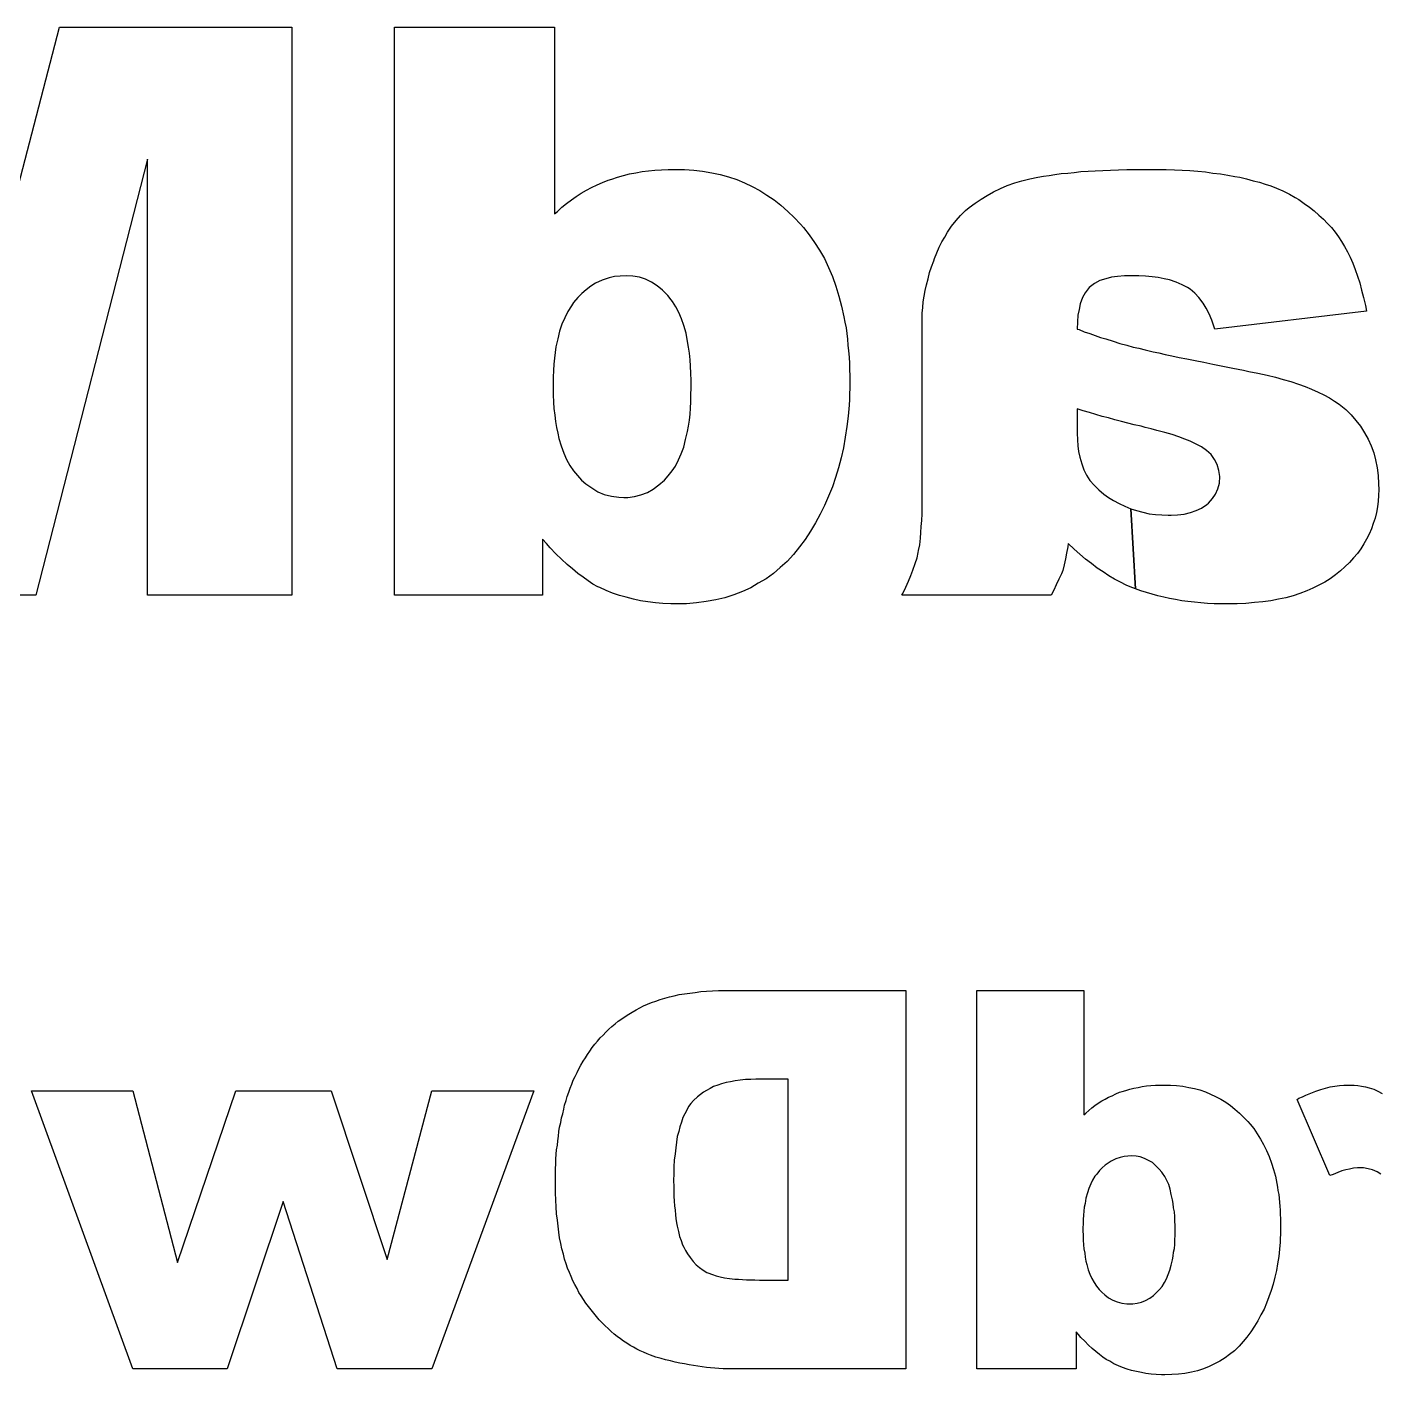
# Model space of a CAD drawing. Extents: x 54 to 195, y -146 to -31.
# Drawn here: x 171.03 to 174.607, y -110.886 to -107.324 of the extents above; entities that cross this region are included whole.
import ezdxf

# ---------------------------------------------------------------- set-up
doc = ezdxf.new("R2010")
doc.units = 0
doc.layers.add('BLACK', color=7, linetype='CONTINUOUS')

msp = doc.modelspace()

# ---------------------------------------------------------------- linework, layer by layer
at = {"layer": 'BLACK', "linetype": 'CONTINUOUS'}
for p, q in [((170.879, -108.234), (171.116, -107.324)), ((171.116, -107.324), (171.73, -107.324)), ((171.73, -107.324), (171.73, -108.825)), ((172.001, -107.324), (172.424, -107.324)), ((172.001, -108.267), (172.001, -107.324)), ((172.424, -107.324), (172.424, -107.818)), ((171.348, -107.673), (171.053, -108.825)), ((171.348, -108.825), (171.348, -107.673)), ((172.576, -107.726), (172.591, -107.721)), ((172.591, -107.721), (172.607, -107.716)), ((172.607, -107.716), (172.623, -107.712)), ((172.623, -107.712), (172.639, -107.709)), ((172.639, -107.709), (172.656, -107.706)), ((172.656, -107.706), (172.673, -107.704)), ((172.673, -107.704), (172.69, -107.702)), ((172.69, -107.702), (172.707, -107.701)), ((172.707, -107.701), (172.725, -107.7)), ((172.725, -107.7), (172.744, -107.7)), ((172.744, -107.7), (172.768, -107.7)), ((172.768, -107.7), (172.793, -107.702)), ((172.793, -107.702), (172.816, -107.705)), ((172.816, -107.705), (172.84, -107.709)), ((172.84, -107.709), (172.862, -107.714)), ((172.862, -107.714), (172.884, -107.72)), ((172.884, -107.72), (172.906, -107.727)), ((173.681, -107.725), (173.702, -107.721)), ((173.702, -107.721), (173.717, -107.718)), ((173.717, -107.718), (173.732, -107.716)), ((173.732, -107.716), (173.747, -107.714)), ((173.747, -107.714), (173.764, -107.711)), ((173.764, -107.711), (173.781, -107.71)), ((173.781, -107.71), (173.798, -107.708)), ((173.798, -107.708), (173.816, -107.706)), ((173.816, -107.706), (173.835, -107.705)), ((173.835, -107.705), (173.854, -107.704)), ((173.854, -107.704), (173.874, -107.703)), ((173.874, -107.703), (173.894, -107.702)), ((173.894, -107.702), (173.915, -107.701)), ((173.915, -107.701), (173.937, -107.7)), ((173.937, -107.7), (173.959, -107.7)), ((173.959, -107.7), (173.982, -107.7)), ((173.982, -107.7), (174.005, -107.7)), ((174.005, -107.7), (174.02, -107.7)), ((174.02, -107.7), (174.041, -107.7)), ((174.041, -107.7), (174.063, -107.701)), ((174.063, -107.701), (174.084, -107.702)), ((174.084, -107.702), (174.104, -107.703)), ((174.104, -107.703), (174.125, -107.705)), ((174.125, -107.705), (174.145, -107.707)), ((174.145, -107.707), (174.165, -107.71)), ((174.165, -107.71), (174.185, -107.712)), ((174.185, -107.712), (174.204, -107.715)), ((174.204, -107.715), (174.223, -107.719)), ((174.223, -107.719), (174.236, -107.721)), ((174.236, -107.721), (174.254, -107.725)), ((172.495, -107.763), (172.509, -107.755)), ((172.509, -107.755), (172.522, -107.748)), ((172.522, -107.748), (172.537, -107.741)), ((172.537, -107.741), (172.551, -107.735)), ((172.551, -107.735), (172.566, -107.729)), ((172.566, -107.729), (172.576, -107.726)), ((172.906, -107.727), (172.927, -107.736)), ((172.927, -107.736), (172.947, -107.745)), ((172.947, -107.745), (172.967, -107.756)), ((172.967, -107.756), (172.986, -107.768)), ((173.568, -107.769), (173.585, -107.759)), ((173.585, -107.759), (173.603, -107.751)), ((173.603, -107.751), (173.621, -107.743)), ((173.621, -107.743), (173.641, -107.736)), ((173.641, -107.736), (173.66, -107.73)), ((173.66, -107.73), (173.681, -107.725)), ((174.254, -107.725), (174.271, -107.73)), ((174.271, -107.73), (174.288, -107.734)), ((174.288, -107.734), (174.303, -107.739)), ((174.303, -107.739), (174.318, -107.744)), ((174.318, -107.744), (174.333, -107.75)), ((174.333, -107.75), (174.35, -107.757)), ((174.35, -107.757), (174.367, -107.766)), ((172.444, -107.8), (172.456, -107.79)), ((172.456, -107.79), (172.469, -107.781)), ((172.469, -107.781), (172.482, -107.772)), ((172.482, -107.772), (172.495, -107.763)), ((172.986, -107.768), (173.005, -107.781)), ((173.005, -107.781), (173.023, -107.795)), ((173.023, -107.795), (173.041, -107.811)), ((173.521, -107.801), (173.536, -107.789)), ((173.536, -107.789), (173.552, -107.779)), ((173.552, -107.779), (173.568, -107.769)), ((174.367, -107.766), (174.382, -107.774)), ((174.382, -107.774), (174.392, -107.78)), ((174.392, -107.78), (174.406, -107.79)), ((174.406, -107.79), (174.42, -107.8)), ((172.424, -107.818), (172.432, -107.811)), ((172.432, -107.811), (172.444, -107.8)), ((173.041, -107.811), (173.058, -107.827)), ((173.058, -107.827), (173.075, -107.845)), ((173.486, -107.835), (173.498, -107.822)), ((173.498, -107.822), (173.511, -107.809)), ((173.511, -107.809), (173.521, -107.801)), ((174.42, -107.8), (174.433, -107.81)), ((174.433, -107.81), (174.445, -107.821)), ((174.445, -107.821), (174.457, -107.832)), ((173.075, -107.845), (173.083, -107.854)), ((173.083, -107.854), (173.098, -107.873)), ((173.456, -107.879), (173.463, -107.866)), ((173.463, -107.866), (173.474, -107.85)), ((173.474, -107.85), (173.486, -107.835)), ((174.457, -107.832), (174.468, -107.843)), ((174.468, -107.843), (174.478, -107.854)), ((174.478, -107.854), (174.488, -107.866)), ((174.488, -107.866), (174.497, -107.878)), ((173.098, -107.873), (173.112, -107.893)), ((173.112, -107.893), (173.125, -107.914)), ((173.441, -107.906), (173.448, -107.892)), ((173.448, -107.892), (173.456, -107.879)), ((174.497, -107.878), (174.505, -107.891)), ((174.505, -107.891), (174.513, -107.904)), ((173.125, -107.914), (173.138, -107.936)), ((173.138, -107.936), (173.149, -107.959)), ((173.427, -107.942), (173.429, -107.936)), ((173.429, -107.936), (173.435, -107.921)), ((173.435, -107.921), (173.441, -107.906)), ((174.513, -107.904), (174.521, -107.918)), ((174.521, -107.918), (174.528, -107.932)), ((174.528, -107.932), (174.535, -107.948)), ((173.149, -107.959), (173.159, -107.983)), ((173.412, -107.989), (173.416, -107.973)), ((173.416, -107.973), (173.421, -107.958)), ((173.421, -107.958), (173.427, -107.942)), ((174.535, -107.948), (174.541, -107.965)), ((174.541, -107.965), (174.547, -107.982)), ((172.52, -108.009), (172.508, -108.018)), ((172.533, -108.001), (172.52, -108.009)), ((172.55, -107.993), (172.533, -108.001)), ((172.569, -107.987), (172.55, -107.993)), ((172.583, -107.983), (172.569, -107.987)), ((172.598, -107.982), (172.583, -107.983)), ((172.614, -107.981), (172.598, -107.982)), ((172.631, -107.982), (172.614, -107.981)), ((172.649, -107.985), (172.631, -107.982)), ((172.665, -107.99), (172.649, -107.985)), ((172.681, -107.998), (172.665, -107.99)), ((172.696, -108.008), (172.681, -107.998)), ((172.71, -108.019), (172.696, -108.008)), ((173.159, -107.983), (173.168, -108.009)), ((173.168, -108.009), (173.176, -108.035)), ((173.404, -108.02), (173.408, -108.005)), ((173.408, -108.005), (173.412, -107.989)), ((173.852, -108.002), (173.838, -108.012)), ((173.866, -107.994), (173.852, -108.002)), ((173.882, -107.989), (173.866, -107.994)), ((173.897, -107.985), (173.882, -107.989)), ((173.913, -107.983), (173.897, -107.985)), ((173.931, -107.981), (173.913, -107.983)), ((173.95, -107.981), (173.931, -107.981)), ((173.969, -107.981), (173.95, -107.981)), ((173.987, -107.982), (173.969, -107.981)), ((174.004, -107.984), (173.987, -107.982)), ((174.02, -107.986), (174.004, -107.984)), ((174.036, -107.989), (174.02, -107.986)), ((174.05, -107.992), (174.036, -107.989)), ((174.068, -107.998), (174.05, -107.992)), ((174.084, -108.005), (174.068, -107.998)), ((174.098, -108.012), (174.084, -108.005)), ((174.547, -107.982), (174.553, -108)), ((174.553, -108), (174.558, -108.019)), ((172.486, -108.039), (172.475, -108.052)), ((172.497, -108.028), (172.486, -108.039)), ((172.508, -108.018), (172.497, -108.028)), ((172.724, -108.033), (172.71, -108.019)), ((172.733, -108.045), (172.724, -108.033)), ((172.736, -108.049), (172.733, -108.045)), ((173.176, -108.035), (173.183, -108.062)), ((173.399, -108.05), (173.402, -108.035)), ((173.402, -108.035), (173.404, -108.02)), ((173.82, -108.039), (173.814, -108.055)), ((173.827, -108.026), (173.82, -108.039)), ((173.838, -108.012), (173.827, -108.026)), ((174.105, -108.017), (174.098, -108.012)), ((174.117, -108.027), (174.105, -108.017)), ((174.128, -108.039), (174.117, -108.027)), ((174.139, -108.054), (174.128, -108.039)), ((174.558, -108.019), (174.563, -108.039)), ((174.563, -108.039), (174.568, -108.06)), ((172.46, -108.076), (172.452, -108.092)), ((172.469, -108.061), (172.46, -108.076)), ((172.475, -108.052), (172.469, -108.061)), ((172.745, -108.063), (172.736, -108.049)), ((172.753, -108.078), (172.745, -108.063)), ((172.76, -108.095), (172.753, -108.078)), ((173.183, -108.062), (173.189, -108.09)), ((173.396, -108.08), (173.398, -108.065)), ((173.396, -108.095), (173.396, -108.08)), ((173.398, -108.065), (173.399, -108.05)), ((173.811, -108.07), (173.808, -108.085)), ((173.814, -108.055), (173.811, -108.07)), ((174.147, -108.067), (174.139, -108.054)), ((174.155, -108.082), (174.147, -108.067)), ((174.571, -108.075), (174.17, -108.122)), ((174.568, -108.06), (174.571, -108.075)), ((172.444, -108.109), (172.438, -108.128)), ((172.452, -108.092), (172.444, -108.109)), ((172.766, -108.113), (172.76, -108.095)), ((172.772, -108.133), (172.766, -108.113)), ((173.189, -108.09), (173.192, -108.104)), ((173.192, -108.104), (173.195, -108.119)), ((173.396, -108.105), (173.396, -108.095)), ((173.396, -108.333), (173.396, -108.105)), ((173.807, -108.103), (173.806, -108.122)), ((173.808, -108.085), (173.807, -108.103)), ((174.162, -108.099), (174.155, -108.082)), ((174.168, -108.117), (174.162, -108.099)), ((174.17, -108.122), (174.168, -108.117)), ((172.433, -108.148), (172.428, -108.169)), ((172.438, -108.128), (172.433, -108.148)), ((172.776, -108.155), (172.772, -108.133)), ((173.195, -108.119), (173.197, -108.134)), ((173.197, -108.134), (173.199, -108.149)), ((173.199, -108.149), (173.2, -108.165)), ((173.806, -108.122), (173.811, -108.123)), ((173.811, -108.123), (173.825, -108.129)), ((173.825, -108.129), (173.84, -108.134)), ((173.84, -108.134), (173.854, -108.139)), ((173.854, -108.139), (173.868, -108.144)), ((173.868, -108.144), (173.882, -108.148)), ((173.882, -108.148), (173.901, -108.154)), ((172.426, -108.184), (172.424, -108.199)), ((172.428, -108.169), (172.426, -108.184)), ((172.779, -108.17), (172.776, -108.155)), ((172.781, -108.186), (172.779, -108.17)), ((172.783, -108.203), (172.781, -108.186)), ((173.2, -108.165), (173.202, -108.18)), ((173.202, -108.18), (173.203, -108.196)), ((173.901, -108.154), (173.919, -108.16)), ((173.919, -108.16), (173.937, -108.165)), ((173.937, -108.165), (173.954, -108.17)), ((173.954, -108.17), (173.969, -108.173)), ((173.969, -108.173), (173.986, -108.177)), ((173.986, -108.177), (174.007, -108.182)), ((174.007, -108.182), (174.022, -108.185)), ((174.022, -108.185), (174.039, -108.189)), ((174.039, -108.189), (174.056, -108.193)), ((172.423, -108.215), (172.422, -108.232)), ((172.424, -108.199), (172.423, -108.215)), ((172.784, -108.22), (172.783, -108.203)), ((172.785, -108.239), (172.784, -108.22)), ((173.203, -108.196), (173.204, -108.213)), ((173.204, -108.213), (173.204, -108.229)), ((174.056, -108.193), (174.076, -108.197)), ((174.076, -108.197), (174.096, -108.201)), ((174.096, -108.201), (174.118, -108.205)), ((174.118, -108.205), (174.141, -108.21)), ((174.141, -108.21), (174.165, -108.215)), ((174.165, -108.215), (174.191, -108.22)), ((174.191, -108.22), (174.218, -108.225)), ((172.422, -108.232), (172.421, -108.249)), ((172.421, -108.249), (172.421, -108.267)), ((172.786, -108.258), (172.785, -108.239)), ((172.786, -108.277), (172.786, -108.258)), ((173.204, -108.229), (173.205, -108.246)), ((173.205, -108.246), (173.205, -108.263)), ((174.218, -108.225), (174.246, -108.231)), ((174.246, -108.231), (174.26, -108.234)), ((174.26, -108.234), (174.284, -108.239)), ((174.284, -108.239), (174.308, -108.244)), ((174.308, -108.244), (174.33, -108.249)), ((174.33, -108.249), (174.351, -108.255)), ((174.351, -108.255), (174.371, -108.261)), ((172.001, -108.825), (172.001, -108.267)), ((172.421, -108.267), (172.421, -108.277)), ((172.421, -108.277), (172.421, -108.296)), ((172.421, -108.296), (172.422, -108.315)), ((172.785, -108.296), (172.786, -108.277)), ((172.785, -108.314), (172.785, -108.296)), ((173.205, -108.278), (173.204, -108.293)), ((173.204, -108.293), (173.204, -108.308)), ((173.205, -108.263), (173.205, -108.278)), ((174.371, -108.261), (174.391, -108.268)), ((174.391, -108.268), (174.409, -108.274)), ((174.409, -108.274), (174.426, -108.281)), ((174.426, -108.281), (174.443, -108.289)), ((174.443, -108.289), (174.458, -108.296)), ((174.458, -108.296), (174.473, -108.304)), ((172.422, -108.315), (172.423, -108.332)), ((172.423, -108.332), (172.425, -108.35)), ((172.783, -108.347), (172.784, -108.331)), ((172.784, -108.331), (172.785, -108.314)), ((173.203, -108.323), (173.201, -108.352)), ((173.204, -108.308), (173.203, -108.323)), ((174.473, -108.304), (174.486, -108.313)), ((174.486, -108.313), (174.499, -108.321)), ((174.499, -108.321), (174.516, -108.335)), ((172.425, -108.35), (172.427, -108.366)), ((172.427, -108.366), (172.43, -108.382)), ((172.779, -108.379), (172.781, -108.363)), ((172.781, -108.363), (172.783, -108.347)), ((173.201, -108.352), (173.197, -108.38)), ((173.396, -108.591), (173.396, -108.333)), ((173.822, -108.338), (173.806, -108.333)), ((173.806, -108.333), (173.806, -108.393)), ((173.839, -108.343), (173.822, -108.338)), ((173.855, -108.348), (173.839, -108.343)), ((173.872, -108.353), (173.855, -108.348)), ((173.889, -108.357), (173.872, -108.353)), ((173.906, -108.362), (173.889, -108.357)), ((173.923, -108.366), (173.906, -108.362)), ((173.94, -108.371), (173.923, -108.366)), ((174.516, -108.335), (174.53, -108.349)), ((174.53, -108.349), (174.543, -108.364)), ((174.543, -108.364), (174.555, -108.379)), ((172.43, -108.382), (172.433, -108.397)), ((172.433, -108.397), (172.436, -108.411)), ((172.771, -108.414), (172.776, -108.393)), ((172.776, -108.393), (172.779, -108.379)), ((173.197, -108.38), (173.193, -108.408)), ((173.806, -108.393), (173.806, -108.397)), ((173.806, -108.397), (173.807, -108.415)), ((173.957, -108.375), (173.94, -108.371)), ((173.975, -108.379), (173.957, -108.375)), ((173.986, -108.382), (173.975, -108.379)), ((174.002, -108.386), (173.986, -108.382)), ((174.017, -108.39), (174.002, -108.386)), ((174.038, -108.395), (174.017, -108.39)), ((174.057, -108.401), (174.038, -108.395)), ((174.075, -108.407), (174.057, -108.401)), ((174.555, -108.379), (174.566, -108.396)), ((174.566, -108.396), (174.575, -108.413)), ((172.436, -108.411), (172.442, -108.431)), ((172.442, -108.431), (172.449, -108.45)), ((172.759, -108.452), (172.766, -108.434)), ((172.766, -108.434), (172.771, -108.414)), ((173.188, -108.436), (173.182, -108.462)), ((173.193, -108.408), (173.188, -108.436)), ((173.807, -108.415), (173.808, -108.431)), ((173.808, -108.431), (173.81, -108.446)), ((174.091, -108.413), (174.075, -108.407)), ((174.105, -108.418), (174.091, -108.413)), ((174.121, -108.426), (174.105, -108.418)), ((174.135, -108.433), (174.121, -108.426)), ((174.148, -108.443), (174.135, -108.433)), ((174.575, -108.413), (174.583, -108.431)), ((174.583, -108.431), (174.59, -108.449)), ((172.449, -108.45), (172.456, -108.467)), ((172.456, -108.467), (172.465, -108.483)), ((172.744, -108.484), (172.752, -108.468)), ((172.752, -108.468), (172.759, -108.452)), ((173.182, -108.462), (173.175, -108.489)), ((173.81, -108.446), (173.813, -108.461)), ((173.813, -108.461), (173.818, -108.478)), ((174.16, -108.454), (174.148, -108.443)), ((174.169, -108.467), (174.16, -108.454)), ((174.176, -108.48), (174.169, -108.467)), ((174.59, -108.449), (174.595, -108.468)), ((174.595, -108.468), (174.599, -108.489)), ((172.465, -108.483), (172.475, -108.497)), ((172.475, -108.497), (172.485, -108.509)), ((172.485, -108.509), (172.496, -108.521)), ((172.715, -108.521), (172.725, -108.51)), ((172.725, -108.51), (172.735, -108.497)), ((172.735, -108.497), (172.744, -108.484)), ((173.175, -108.489), (173.167, -108.514)), ((173.818, -108.478), (173.824, -108.494)), ((173.824, -108.494), (173.831, -108.508)), ((173.831, -108.508), (173.84, -108.522)), ((174.181, -108.496), (174.176, -108.48)), ((174.183, -108.512), (174.181, -108.496)), ((174.599, -108.489), (174.602, -108.509)), ((174.602, -108.509), (174.603, -108.531)), ((172.496, -108.521), (172.507, -108.531)), ((172.507, -108.531), (172.523, -108.542)), ((172.523, -108.542), (172.539, -108.552)), ((172.67, -108.554), (172.685, -108.545)), ((172.685, -108.545), (172.7, -108.534)), ((172.7, -108.534), (172.715, -108.521)), ((173.159, -108.539), (173.149, -108.564)), ((173.167, -108.514), (173.159, -108.539)), ((173.84, -108.522), (173.851, -108.535)), ((173.851, -108.535), (173.863, -108.547)), ((174.172, -108.558), (174.178, -108.544)), ((174.178, -108.544), (174.182, -108.529)), ((174.182, -108.529), (174.183, -108.512)), ((174.603, -108.531), (174.604, -108.546)), ((174.604, -108.546), (174.603, -108.562)), ((172.539, -108.552), (172.556, -108.559)), ((172.556, -108.559), (172.575, -108.564)), ((172.575, -108.564), (172.594, -108.566)), ((172.594, -108.566), (172.608, -108.567)), ((172.608, -108.567), (172.618, -108.567)), ((172.618, -108.567), (172.636, -108.565)), ((172.636, -108.565), (172.653, -108.56)), ((172.653, -108.56), (172.67, -108.554)), ((173.149, -108.564), (173.138, -108.588)), ((173.863, -108.547), (173.877, -108.558)), ((173.877, -108.558), (173.889, -108.567)), ((173.889, -108.567), (173.902, -108.575)), ((173.902, -108.575), (173.917, -108.583)), ((174.149, -108.586), (174.153, -108.582)), ((174.153, -108.582), (174.164, -108.57)), ((174.164, -108.57), (174.172, -108.558)), ((174.602, -108.577), (174.6, -108.592)), ((174.603, -108.562), (174.602, -108.577)), ((173.127, -108.611), (173.114, -108.634)), ((173.138, -108.588), (173.127, -108.611)), ((173.395, -108.628), (173.396, -108.61)), ((173.396, -108.61), (173.396, -108.591)), ((173.917, -108.583), (173.932, -108.59)), ((173.932, -108.59), (173.948, -108.597)), ((173.96, -108.809), (173.948, -108.597)), ((173.948, -108.597), (173.963, -108.602)), ((173.948, -108.597), (173.96, -108.809)), ((173.963, -108.602), (173.98, -108.606)), ((173.98, -108.606), (173.996, -108.61)), ((173.996, -108.61), (174.013, -108.612)), ((174.013, -108.612), (174.03, -108.613)), ((174.03, -108.613), (174.047, -108.614)), ((174.047, -108.614), (174.055, -108.614)), ((174.055, -108.614), (174.071, -108.613)), ((174.071, -108.613), (174.089, -108.611)), ((174.089, -108.611), (174.106, -108.607)), ((174.106, -108.607), (174.121, -108.602)), ((174.121, -108.602), (174.135, -108.595)), ((174.135, -108.595), (174.149, -108.586)), ((174.597, -108.607), (174.594, -108.622)), ((174.6, -108.592), (174.597, -108.607)), ((173.114, -108.634), (173.101, -108.656)), ((173.393, -108.66), (173.394, -108.644)), ((173.394, -108.644), (173.395, -108.628)), ((174.584, -108.65), (174.578, -108.664)), ((174.589, -108.636), (174.584, -108.65)), ((174.594, -108.622), (174.589, -108.636)), ((172.403, -108.689), (172.393, -108.677)), ((172.393, -108.677), (172.393, -108.825)), ((172.413, -108.7), (172.403, -108.689)), ((173.087, -108.678), (173.072, -108.698)), ((173.101, -108.656), (173.087, -108.678)), ((173.39, -108.692), (173.392, -108.675)), ((173.392, -108.675), (173.393, -108.66)), ((173.782, -108.689), (173.781, -108.698)), ((173.798, -108.704), (173.782, -108.689)), ((174.571, -108.677), (174.564, -108.69)), ((174.578, -108.664), (174.571, -108.677)), ((172.428, -108.716), (172.413, -108.7)), ((172.443, -108.73), (172.428, -108.716)), ((173.056, -108.718), (173.039, -108.736)), ((173.072, -108.698), (173.056, -108.718)), ((173.383, -108.727), (173.386, -108.713)), ((173.386, -108.713), (173.387, -108.707)), ((173.387, -108.707), (173.39, -108.692)), ((173.778, -108.714), (173.775, -108.729)), ((173.781, -108.698), (173.778, -108.714)), ((173.813, -108.717), (173.798, -108.704)), ((173.828, -108.73), (173.813, -108.717)), ((174.547, -108.715), (174.537, -108.727)), ((174.556, -108.703), (174.547, -108.715)), ((174.564, -108.69), (174.556, -108.703)), ((172.458, -108.744), (172.443, -108.73)), ((172.472, -108.756), (172.458, -108.744)), ((172.486, -108.768), (172.472, -108.756)), ((173.021, -108.752), (173.003, -108.768)), ((173.039, -108.736), (173.021, -108.752)), ((173.366, -108.773), (173.372, -108.759)), ((173.372, -108.759), (173.378, -108.742)), ((173.378, -108.742), (173.383, -108.727)), ((173.768, -108.76), (173.765, -108.769)), ((173.772, -108.745), (173.768, -108.76)), ((173.775, -108.729), (173.772, -108.745)), ((173.844, -108.742), (173.828, -108.73)), ((173.859, -108.754), (173.844, -108.742)), ((173.875, -108.764), (173.859, -108.754)), ((174.502, -108.761), (174.489, -108.772)), ((174.514, -108.75), (174.502, -108.761)), ((174.526, -108.739), (174.514, -108.75)), ((174.537, -108.727), (174.526, -108.739)), ((172.5, -108.778), (172.486, -108.768)), ((172.513, -108.787), (172.5, -108.778)), ((172.526, -108.796), (172.513, -108.787)), ((172.539, -108.803), (172.526, -108.796)), ((172.963, -108.794), (172.943, -108.806)), ((172.984, -108.782), (172.963, -108.794)), ((173.003, -108.768), (172.984, -108.782)), ((173.353, -108.804), (173.36, -108.788)), ((173.36, -108.788), (173.366, -108.773)), ((173.758, -108.783), (173.751, -108.798)), ((173.765, -108.769), (173.758, -108.783)), ((173.89, -108.774), (173.875, -108.764)), ((173.905, -108.783), (173.89, -108.774)), ((173.921, -108.791), (173.905, -108.783)), ((173.936, -108.799), (173.921, -108.791)), ((174.461, -108.791), (174.445, -108.799)), ((174.475, -108.782), (174.461, -108.791)), ((174.489, -108.772), (174.475, -108.782)), ((171.053, -108.825), (170.708, -108.825)), ((171.73, -108.825), (171.348, -108.825)), ((172.393, -108.825), (172.001, -108.825)), ((172.544, -108.805), (172.539, -108.803)), ((172.561, -108.813), (172.544, -108.805)), ((172.578, -108.82), (172.561, -108.813)), ((172.596, -108.826), (172.578, -108.82)), ((172.614, -108.831), (172.596, -108.826)), ((172.633, -108.836), (172.614, -108.831)), ((172.875, -108.832), (172.851, -108.838)), ((172.898, -108.824), (172.875, -108.832)), ((172.921, -108.816), (172.898, -108.824)), ((172.943, -108.806), (172.921, -108.816)), ((173.343, -108.825), (173.345, -108.821)), ((173.737, -108.825), (173.343, -108.825)), ((173.345, -108.821), (173.353, -108.804)), ((173.744, -108.812), (173.737, -108.825)), ((173.751, -108.798), (173.744, -108.812)), ((173.946, -108.803), (173.936, -108.799)), ((173.96, -108.809), (173.946, -108.803)), ((173.974, -108.814), (173.96, -108.809)), ((173.989, -108.818), (173.974, -108.814)), ((174.004, -108.823), (173.989, -108.818)), ((174.019, -108.827), (174.004, -108.823)), ((174.035, -108.831), (174.019, -108.827)), ((174.05, -108.834), (174.035, -108.831)), ((174.358, -108.832), (174.338, -108.836)), ((174.377, -108.827), (174.358, -108.832)), ((174.395, -108.821), (174.377, -108.827)), ((174.413, -108.814), (174.395, -108.821)), ((174.429, -108.807), (174.413, -108.814)), ((174.445, -108.799), (174.429, -108.807)), ((172.652, -108.84), (172.633, -108.836)), ((172.671, -108.843), (172.652, -108.84)), ((172.691, -108.846), (172.671, -108.843)), ((172.711, -108.847), (172.691, -108.846)), ((172.732, -108.848), (172.711, -108.847)), ((172.745, -108.848), (172.732, -108.848)), ((172.773, -108.848), (172.745, -108.848)), ((172.8, -108.846), (172.773, -108.848)), ((172.825, -108.842), (172.8, -108.846)), ((172.851, -108.838), (172.825, -108.842)), ((174.066, -108.837), (174.05, -108.834)), ((174.083, -108.84), (174.066, -108.837)), ((174.099, -108.842), (174.083, -108.84)), ((174.116, -108.844), (174.099, -108.842)), ((174.133, -108.846), (174.116, -108.844)), ((174.151, -108.847), (174.133, -108.846)), ((174.168, -108.848), (174.151, -108.847)), ((174.186, -108.848), (174.168, -108.848)), ((174.205, -108.848), (174.186, -108.848)), ((174.229, -108.848), (174.205, -108.848)), ((174.252, -108.847), (174.229, -108.848)), ((174.275, -108.845), (174.252, -108.847)), ((174.297, -108.843), (174.275, -108.845)), ((174.318, -108.84), (174.297, -108.843)), ((174.338, -108.836), (174.318, -108.84)), ((172.842, -109.871), (172.858, -109.87)), ((172.858, -109.87), (172.874, -109.87)), ((172.874, -109.87), (172.891, -109.87)), ((172.891, -109.87), (173.353, -109.87)), ((173.353, -109.87), (173.353, -110.87)), ((173.541, -109.87), (173.824, -109.87)), ((173.541, -110.498), (173.541, -109.87)), ((173.824, -109.87), (173.824, -110.199)), ((172.67, -109.906), (172.681, -109.902)), ((172.681, -109.902), (172.692, -109.898)), ((172.692, -109.898), (172.704, -109.894)), ((172.704, -109.894), (172.716, -109.89)), ((172.716, -109.89), (172.728, -109.887)), ((172.728, -109.887), (172.741, -109.884)), ((172.741, -109.884), (172.754, -109.881)), ((172.754, -109.881), (172.768, -109.879)), ((172.768, -109.879), (172.782, -109.877)), ((172.782, -109.877), (172.796, -109.875)), ((172.796, -109.875), (172.811, -109.873)), ((172.811, -109.873), (172.826, -109.872)), ((172.826, -109.872), (172.842, -109.871)), ((172.602, -109.945), (172.611, -109.939)), ((172.611, -109.939), (172.621, -109.933)), ((172.621, -109.933), (172.63, -109.927)), ((172.63, -109.927), (172.64, -109.921)), ((172.64, -109.921), (172.65, -109.916)), ((172.65, -109.916), (172.66, -109.911)), ((172.66, -109.911), (172.67, -109.906)), ((172.56, -109.98), (172.568, -109.972)), ((172.568, -109.972), (172.576, -109.965)), ((172.576, -109.965), (172.585, -109.958)), ((172.585, -109.958), (172.593, -109.951)), ((172.593, -109.951), (172.602, -109.945)), ((172.524, -110.021), (172.531, -110.012)), ((172.531, -110.012), (172.538, -110.004)), ((172.538, -110.004), (172.545, -109.995)), ((172.545, -109.995), (172.553, -109.988)), ((172.553, -109.988), (172.56, -109.98)), ((172.5, -110.057), (172.506, -110.048)), ((172.506, -110.048), (172.512, -110.039)), ((172.512, -110.039), (172.518, -110.03)), ((172.518, -110.03), (172.524, -110.021)), ((172.484, -110.087), (172.489, -110.077)), ((172.489, -110.077), (172.494, -110.067)), ((172.494, -110.067), (172.5, -110.057)), ((172.466, -110.128), (172.47, -110.118)), ((172.47, -110.118), (172.474, -110.107)), ((172.474, -110.107), (172.479, -110.097)), ((172.479, -110.097), (172.484, -110.087)), ((172.856, -110.12), (172.845, -110.124)), ((172.866, -110.117), (172.856, -110.12)), ((172.878, -110.113), (172.866, -110.117)), ((172.89, -110.111), (172.878, -110.113)), ((172.902, -110.109), (172.89, -110.111)), ((172.915, -110.107), (172.902, -110.109)), ((172.929, -110.105), (172.915, -110.107)), ((172.943, -110.105), (172.929, -110.105)), ((172.957, -110.104), (172.943, -110.105)), ((172.965, -110.104), (172.957, -110.104)), ((173.042, -110.104), (172.965, -110.104)), ((173.042, -110.636), (173.042, -110.104)), ((174.001, -110.121), (174.013, -110.12)), ((174.013, -110.12), (174.024, -110.12)), ((174.024, -110.12), (174.037, -110.12)), ((174.037, -110.12), (174.053, -110.12)), ((174.053, -110.12), (174.069, -110.121)), ((174.5, -110.121), (174.511, -110.12)), ((174.511, -110.12), (174.523, -110.12)), ((174.523, -110.12), (174.527, -110.12)), ((174.527, -110.12), (174.538, -110.12)), ((174.538, -110.12), (174.548, -110.121)), ((171.31, -110.87), (171.042, -110.135)), ((171.042, -110.135), (171.31, -110.135)), ((171.31, -110.135), (171.428, -110.589)), ((171.428, -110.589), (171.582, -110.135)), ((171.582, -110.135), (171.834, -110.135)), ((171.834, -110.135), (171.982, -110.581)), ((171.982, -110.581), (172.1, -110.135)), ((172.1, -110.135), (172.37, -110.135)), ((172.37, -110.135), (172.1, -110.87)), ((172.455, -110.161), (172.458, -110.15)), ((172.458, -110.15), (172.462, -110.139)), ((172.462, -110.139), (172.466, -110.128)), ((172.802, -110.151), (172.792, -110.161)), ((172.81, -110.145), (172.802, -110.151)), ((172.818, -110.139), (172.81, -110.145)), ((172.826, -110.134), (172.818, -110.139)), ((172.836, -110.129), (172.826, -110.134)), ((172.845, -110.124), (172.836, -110.129)), ((173.88, -110.157), (173.889, -110.152)), ((173.889, -110.152), (173.899, -110.148)), ((173.899, -110.148), (173.908, -110.143)), ((173.908, -110.143), (173.918, -110.139)), ((173.918, -110.139), (173.925, -110.137)), ((173.925, -110.137), (173.935, -110.134)), ((173.935, -110.134), (173.945, -110.131)), ((173.945, -110.131), (173.956, -110.128)), ((173.956, -110.128), (173.967, -110.126)), ((173.967, -110.126), (173.978, -110.124)), ((173.978, -110.124), (173.989, -110.122)), ((173.989, -110.122), (174.001, -110.121)), ((174.069, -110.121), (174.085, -110.123)), ((174.085, -110.123), (174.101, -110.126)), ((174.101, -110.126), (174.116, -110.129)), ((174.116, -110.129), (174.13, -110.133)), ((174.13, -110.133), (174.145, -110.138)), ((174.145, -110.138), (174.159, -110.144)), ((174.159, -110.144), (174.172, -110.15)), ((174.172, -110.15), (174.186, -110.157)), ((174.388, -110.158), (174.392, -110.155)), ((174.392, -110.155), (174.402, -110.151)), ((174.402, -110.151), (174.411, -110.147)), ((174.411, -110.147), (174.424, -110.141)), ((174.424, -110.141), (174.437, -110.136)), ((174.437, -110.136), (174.45, -110.132)), ((174.45, -110.132), (174.463, -110.128)), ((174.463, -110.128), (174.475, -110.125)), ((174.475, -110.125), (174.487, -110.123)), ((174.487, -110.123), (174.5, -110.121)), ((174.548, -110.121), (174.558, -110.123)), ((174.558, -110.123), (174.568, -110.125)), ((174.568, -110.125), (174.578, -110.127)), ((174.578, -110.127), (174.59, -110.131)), ((174.59, -110.131), (174.601, -110.136)), ((174.601, -110.136), (174.612, -110.142)), ((172.446, -110.196), (172.449, -110.184)), ((172.449, -110.184), (172.451, -110.173)), ((172.451, -110.173), (172.455, -110.161)), ((172.774, -110.186), (172.769, -110.196)), ((172.779, -110.177), (172.774, -110.186)), ((172.785, -110.169), (172.779, -110.177)), ((172.792, -110.161), (172.785, -110.169)), ((173.829, -110.194), (173.837, -110.187)), ((173.837, -110.187), (173.845, -110.18)), ((173.845, -110.18), (173.853, -110.174)), ((173.853, -110.174), (173.862, -110.168)), ((173.862, -110.168), (173.871, -110.162)), ((173.871, -110.162), (173.88, -110.157)), ((174.186, -110.157), (174.199, -110.165)), ((174.199, -110.165), (174.211, -110.174)), ((174.211, -110.174), (174.223, -110.184)), ((174.223, -110.184), (174.235, -110.194)), ((174.474, -110.359), (174.388, -110.158)), ((172.438, -110.231), (172.441, -110.219)), ((172.441, -110.219), (172.443, -110.207)), ((172.443, -110.207), (172.446, -110.196)), ((172.76, -110.218), (172.756, -110.23)), ((172.764, -110.206), (172.76, -110.218)), ((172.769, -110.196), (172.764, -110.206)), ((173.824, -110.199), (173.829, -110.194)), ((174.235, -110.194), (174.246, -110.205)), ((174.246, -110.205), (174.257, -110.216)), ((174.257, -110.216), (174.263, -110.223)), ((174.263, -110.223), (174.273, -110.235)), ((172.433, -110.267), (172.435, -110.255)), ((172.435, -110.255), (172.436, -110.243)), ((172.436, -110.243), (172.438, -110.231)), ((172.749, -110.256), (172.747, -110.271)), ((172.753, -110.243), (172.749, -110.256)), ((172.756, -110.23), (172.753, -110.243)), ((174.273, -110.235), (174.282, -110.249)), ((174.282, -110.249), (174.291, -110.263)), ((174.291, -110.263), (174.299, -110.277)), ((172.429, -110.303), (172.43, -110.291)), ((172.43, -110.291), (172.432, -110.279)), ((172.432, -110.279), (172.433, -110.267)), ((172.745, -110.286), (172.743, -110.302)), ((172.747, -110.271), (172.745, -110.286)), ((174.299, -110.277), (174.307, -110.293)), ((174.307, -110.293), (174.314, -110.309)), ((172.427, -110.341), (172.428, -110.328)), ((172.428, -110.316), (172.429, -110.303)), ((172.428, -110.328), (172.428, -110.316)), ((172.741, -110.318), (172.74, -110.336)), ((172.743, -110.302), (172.741, -110.318)), ((173.88, -110.332), (173.872, -110.339)), ((173.888, -110.326), (173.88, -110.332)), ((173.896, -110.321), (173.888, -110.326)), ((173.908, -110.315), (173.896, -110.321)), ((173.92, -110.311), (173.908, -110.315)), ((173.93, -110.309), (173.92, -110.311)), ((173.94, -110.308), (173.93, -110.309)), ((173.95, -110.307), (173.94, -110.308)), ((173.962, -110.308), (173.95, -110.307)), ((173.973, -110.31), (173.962, -110.308)), ((173.984, -110.314), (173.973, -110.31)), ((173.995, -110.319), (173.984, -110.314)), ((174.005, -110.325), (173.995, -110.319)), ((174.014, -110.333), (174.005, -110.325)), ((174.023, -110.342), (174.014, -110.333)), ((174.314, -110.309), (174.32, -110.326)), ((174.32, -110.326), (174.325, -110.343)), ((172.427, -110.354), (172.427, -110.341)), ((172.427, -110.366), (172.427, -110.354)), ((172.427, -110.373), (172.427, -110.366)), ((172.74, -110.354), (172.739, -110.373)), ((172.74, -110.336), (172.74, -110.354)), ((173.853, -110.361), (173.847, -110.371)), ((173.858, -110.355), (173.853, -110.361)), ((173.865, -110.346), (173.858, -110.355)), ((173.872, -110.339), (173.865, -110.346)), ((174.03, -110.35), (174.023, -110.342)), ((174.032, -110.353), (174.03, -110.35)), ((174.038, -110.362), (174.032, -110.353)), ((174.043, -110.372), (174.038, -110.362)), ((174.325, -110.343), (174.33, -110.361)), ((174.33, -110.361), (174.334, -110.38)), ((174.483, -110.356), (174.474, -110.359)), ((174.495, -110.351), (174.483, -110.356)), ((174.506, -110.347), (174.495, -110.351)), ((174.516, -110.344), (174.506, -110.347)), ((174.526, -110.342), (174.516, -110.344)), ((174.537, -110.34), (174.526, -110.342)), ((174.547, -110.339), (174.537, -110.34)), ((174.552, -110.339), (174.547, -110.339)), ((174.563, -110.339), (174.552, -110.339)), ((174.575, -110.341), (174.563, -110.339)), ((174.587, -110.344), (174.575, -110.341)), ((174.599, -110.349), (174.587, -110.344)), ((174.609, -110.355), (174.599, -110.349)), ((172.427, -110.376), (172.427, -110.373)), ((172.427, -110.386), (172.427, -110.376)), ((172.427, -110.405), (172.427, -110.386)), ((172.428, -110.424), (172.427, -110.405)), ((172.739, -110.373), (172.74, -110.387)), ((172.74, -110.387), (172.74, -110.401)), ((172.74, -110.401), (172.74, -110.414)), ((173.833, -110.405), (173.829, -110.419)), ((173.837, -110.393), (173.833, -110.405)), ((173.842, -110.381), (173.837, -110.393)), ((173.847, -110.371), (173.842, -110.381)), ((174.048, -110.383), (174.043, -110.372)), ((174.052, -110.395), (174.048, -110.383)), ((174.055, -110.409), (174.052, -110.395)), ((174.334, -110.38), (174.336, -110.39)), ((174.336, -110.39), (174.337, -110.399)), ((174.337, -110.399), (174.339, -110.409)), ((171.707, -110.428), (171.559, -110.87)), ((171.85, -110.87), (171.707, -110.428)), ((172.429, -110.442), (172.428, -110.424)), ((172.43, -110.46), (172.429, -110.442)), ((172.74, -110.414), (172.741, -110.427)), ((172.741, -110.427), (172.742, -110.439)), ((172.742, -110.439), (172.743, -110.451)), ((173.827, -110.433), (173.825, -110.443)), ((173.829, -110.419), (173.827, -110.433)), ((174.058, -110.423), (174.055, -110.409)), ((174.06, -110.433), (174.058, -110.423)), ((174.061, -110.444), (174.06, -110.433)), ((174.339, -110.409), (174.34, -110.419)), ((174.34, -110.419), (174.341, -110.43)), ((174.341, -110.43), (174.342, -110.44)), ((174.342, -110.44), (174.343, -110.451)), ((172.432, -110.477), (172.43, -110.46)), ((172.434, -110.493), (172.432, -110.477)), ((172.743, -110.451), (172.744, -110.463)), ((172.744, -110.463), (172.745, -110.473)), ((172.745, -110.473), (172.747, -110.484)), ((173.823, -110.464), (173.822, -110.475)), ((173.822, -110.475), (173.822, -110.486)), ((173.824, -110.453), (173.823, -110.464)), ((173.825, -110.443), (173.824, -110.453)), ((174.063, -110.455), (174.061, -110.444)), ((174.064, -110.467), (174.063, -110.455)), ((174.064, -110.479), (174.064, -110.467)), ((174.343, -110.451), (174.343, -110.462)), ((174.343, -110.462), (174.344, -110.473)), ((174.344, -110.473), (174.344, -110.484)), ((172.436, -110.509), (172.434, -110.493)), ((172.438, -110.524), (172.436, -110.509)), ((172.747, -110.484), (172.749, -110.493)), ((172.749, -110.493), (172.752, -110.507)), ((172.752, -110.507), (172.755, -110.52)), ((173.541, -110.87), (173.541, -110.498)), ((173.822, -110.486), (173.821, -110.498)), ((173.821, -110.498), (173.821, -110.505)), ((173.821, -110.505), (173.822, -110.517)), ((174.065, -110.492), (174.064, -110.479)), ((174.065, -110.505), (174.065, -110.492)), ((174.065, -110.517), (174.065, -110.505)), ((174.344, -110.484), (174.344, -110.495)), ((174.344, -110.495), (174.344, -110.505)), ((174.344, -110.505), (174.344, -110.515)), ((172.441, -110.539), (172.438, -110.524)), ((172.444, -110.553), (172.441, -110.539)), ((172.755, -110.52), (172.759, -110.531)), ((172.759, -110.531), (172.763, -110.542)), ((172.763, -110.542), (172.766, -110.548)), ((172.766, -110.548), (172.771, -110.557)), ((173.822, -110.517), (173.822, -110.53)), ((173.822, -110.53), (173.823, -110.542)), ((173.823, -110.542), (173.824, -110.553)), ((174.063, -110.552), (174.064, -110.541)), ((174.064, -110.529), (174.065, -110.517)), ((174.064, -110.541), (174.064, -110.529)), ((174.343, -110.535), (174.341, -110.554)), ((174.344, -110.515), (174.343, -110.525)), ((174.343, -110.525), (174.343, -110.535)), ((172.448, -110.567), (172.444, -110.553)), ((172.451, -110.58), (172.448, -110.567)), ((172.455, -110.592), (172.451, -110.58)), ((172.771, -110.557), (172.776, -110.566)), ((172.776, -110.566), (172.783, -110.576)), ((172.783, -110.576), (172.791, -110.586)), ((173.824, -110.553), (173.826, -110.564)), ((173.826, -110.564), (173.827, -110.575)), ((173.827, -110.575), (173.829, -110.585)), ((173.829, -110.585), (173.832, -110.594)), ((174.055, -110.596), (174.058, -110.582)), ((174.058, -110.582), (174.06, -110.572)), ((174.06, -110.572), (174.061, -110.562)), ((174.061, -110.562), (174.063, -110.552)), ((174.339, -110.573), (174.336, -110.592)), ((174.341, -110.554), (174.339, -110.573)), ((172.459, -110.604), (172.455, -110.592)), ((172.464, -110.615), (172.459, -110.604)), ((172.468, -110.626), (172.464, -110.615)), ((172.791, -110.586), (172.799, -110.595)), ((172.799, -110.595), (172.808, -110.602)), ((172.808, -110.602), (172.817, -110.609)), ((172.817, -110.609), (172.827, -110.615)), ((172.827, -110.615), (172.83, -110.616)), ((172.83, -110.616), (172.842, -110.621)), ((172.842, -110.621), (172.852, -110.624)), ((173.832, -110.594), (173.835, -110.608)), ((173.835, -110.608), (173.84, -110.62)), ((173.84, -110.62), (173.845, -110.631)), ((174.042, -110.632), (174.047, -110.621)), ((174.047, -110.621), (174.051, -110.609)), ((174.051, -110.609), (174.055, -110.596)), ((174.333, -110.61), (174.329, -110.628)), ((174.336, -110.592), (174.333, -110.61)), ((172.473, -110.637), (172.468, -110.626)), ((172.478, -110.647), (172.473, -110.637)), ((172.484, -110.658), (172.478, -110.647)), ((172.852, -110.624), (172.862, -110.627)), ((172.862, -110.627), (172.874, -110.629)), ((172.874, -110.629), (172.887, -110.631)), ((172.887, -110.631), (172.901, -110.633)), ((172.901, -110.633), (172.911, -110.633)), ((172.911, -110.633), (172.921, -110.634)), ((172.921, -110.634), (172.932, -110.635)), ((172.932, -110.635), (172.943, -110.635)), ((172.943, -110.635), (172.954, -110.635)), ((172.954, -110.635), (172.966, -110.636)), ((172.966, -110.636), (173.042, -110.636)), ((173.845, -110.631), (173.851, -110.642)), ((173.851, -110.642), (173.857, -110.651)), ((173.857, -110.651), (173.864, -110.66)), ((174.024, -110.66), (174.031, -110.652)), ((174.031, -110.652), (174.037, -110.642)), ((174.037, -110.642), (174.042, -110.632)), ((174.324, -110.646), (174.319, -110.663)), ((174.329, -110.628), (174.324, -110.646)), ((172.489, -110.668), (172.484, -110.658)), ((172.495, -110.677), (172.489, -110.668)), ((172.501, -110.687), (172.495, -110.677)), ((172.507, -110.696), (172.501, -110.687)), ((173.864, -110.66), (173.871, -110.667)), ((173.871, -110.667), (173.879, -110.674)), ((173.879, -110.674), (173.889, -110.682)), ((173.889, -110.682), (173.9, -110.688)), ((173.9, -110.688), (173.912, -110.693)), ((173.976, -110.694), (173.987, -110.689)), ((173.987, -110.689), (173.998, -110.683)), ((173.998, -110.683), (174.008, -110.676)), ((174.008, -110.676), (174.017, -110.667)), ((174.017, -110.667), (174.024, -110.66)), ((174.313, -110.68), (174.307, -110.696)), ((174.319, -110.663), (174.313, -110.68)), ((172.514, -110.705), (172.507, -110.696)), ((172.521, -110.714), (172.514, -110.705)), ((172.528, -110.723), (172.521, -110.714)), ((172.535, -110.732), (172.528, -110.723)), ((173.912, -110.693), (173.924, -110.696)), ((173.924, -110.696), (173.937, -110.698)), ((173.937, -110.698), (173.947, -110.698)), ((173.947, -110.698), (173.953, -110.698)), ((173.953, -110.698), (173.965, -110.696)), ((173.965, -110.696), (173.976, -110.694)), ((174.292, -110.727), (174.284, -110.743)), ((174.3, -110.712), (174.292, -110.727)), ((174.307, -110.696), (174.3, -110.712)), ((172.542, -110.74), (172.535, -110.732)), ((172.55, -110.748), (172.542, -110.74)), ((172.558, -110.756), (172.55, -110.748)), ((172.566, -110.763), (172.558, -110.756)), ((172.574, -110.771), (172.566, -110.763)), ((174.275, -110.757), (174.265, -110.772)), ((174.284, -110.743), (174.275, -110.757)), ((172.582, -110.778), (172.574, -110.771)), ((172.59, -110.784), (172.582, -110.778)), ((172.599, -110.791), (172.59, -110.784)), ((172.607, -110.797), (172.599, -110.791)), ((172.616, -110.802), (172.607, -110.797)), ((173.81, -110.779), (173.803, -110.772)), ((173.803, -110.772), (173.803, -110.87)), ((173.816, -110.787), (173.81, -110.779)), ((173.826, -110.797), (173.816, -110.787)), ((173.836, -110.807), (173.826, -110.797)), ((174.245, -110.798), (174.234, -110.81)), ((174.255, -110.786), (174.245, -110.798)), ((174.265, -110.772), (174.255, -110.786)), ((172.624, -110.808), (172.616, -110.802)), ((172.633, -110.813), (172.624, -110.808)), ((172.642, -110.818), (172.633, -110.813)), ((172.651, -110.822), (172.642, -110.818)), ((172.66, -110.826), (172.651, -110.822)), ((172.669, -110.83), (172.66, -110.826)), ((172.678, -110.834), (172.669, -110.83)), ((172.692, -110.839), (172.678, -110.834)), ((173.846, -110.816), (173.836, -110.807)), ((173.855, -110.824), (173.846, -110.816)), ((173.865, -110.832), (173.855, -110.824)), ((173.874, -110.839), (173.865, -110.832)), ((174.209, -110.832), (174.197, -110.841)), ((174.222, -110.822), (174.209, -110.832)), ((174.234, -110.81), (174.222, -110.822)), ((171.559, -110.87), (171.31, -110.87)), ((172.1, -110.87), (171.85, -110.87)), ((172.706, -110.843), (172.692, -110.839)), ((172.718, -110.846), (172.706, -110.843)), ((172.731, -110.849), (172.718, -110.846)), ((172.743, -110.852), (172.731, -110.849)), ((172.756, -110.855), (172.743, -110.852)), ((172.768, -110.857), (172.756, -110.855)), ((172.78, -110.859), (172.768, -110.857)), ((172.792, -110.861), (172.78, -110.859)), ((172.803, -110.863), (172.792, -110.861)), ((172.815, -110.865), (172.803, -110.863)), ((172.826, -110.866), (172.815, -110.865)), ((172.837, -110.867), (172.826, -110.866)), ((172.848, -110.868), (172.837, -110.867)), ((172.859, -110.869), (172.848, -110.868)), ((172.87, -110.87), (172.859, -110.869)), ((172.881, -110.87), (172.87, -110.87)), ((172.891, -110.87), (172.881, -110.87)), ((173.353, -110.87), (172.891, -110.87)), ((173.803, -110.87), (173.541, -110.87)), ((173.883, -110.845), (173.874, -110.839)), ((173.892, -110.85), (173.883, -110.845)), ((173.9, -110.855), (173.892, -110.85)), ((173.903, -110.857), (173.9, -110.855)), ((173.915, -110.862), (173.903, -110.857)), ((173.926, -110.866), (173.915, -110.862)), ((173.938, -110.871), (173.926, -110.866)), ((173.95, -110.874), (173.938, -110.871)), ((174.14, -110.87), (174.124, -110.875)), ((174.155, -110.864), (174.14, -110.87)), ((174.169, -110.857), (174.155, -110.864)), ((174.183, -110.85), (174.169, -110.857)), ((174.197, -110.841), (174.183, -110.85)), ((173.963, -110.877), (173.95, -110.874)), ((173.976, -110.88), (173.963, -110.877)), ((173.988, -110.882), (173.976, -110.88)), ((174.002, -110.884), (173.988, -110.882)), ((174.015, -110.885), (174.002, -110.884)), ((174.029, -110.886), (174.015, -110.885)), ((174.038, -110.886), (174.029, -110.886)), ((174.056, -110.885), (174.038, -110.886)), ((174.074, -110.884), (174.056, -110.885)), ((174.091, -110.882), (174.074, -110.884)), ((174.108, -110.879), (174.091, -110.882)), ((174.124, -110.875), (174.108, -110.879))]:
    msp.add_line(p, q, dxfattribs=at)

doc.saveas('drawing.dxf')
